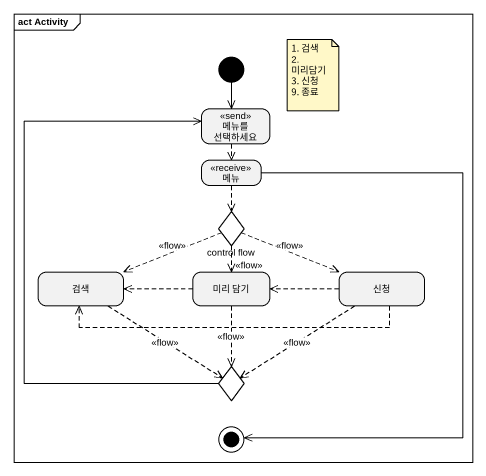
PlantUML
@startuml
mainframe act Activity
hide empty description
state "메뉴를 선택하세요" as 메뉴를_선택하세요 <<send>>
state 메뉴 <<receive>>
state "control flow" as control_flow <<choice>>
state 검색
state "미리 담기" as 미리_담기
state 신청
state choice1 <<choice>>
[*] --> 메뉴를_선택하세요
메뉴를_선택하세요 -[dashed]-> 메뉴
메뉴 -[dashed]-> control_flow
control_flow -left[dashed]-> 검색 : <<flow>>
control_flow -[dashed]-> 미리_담기 : <<flow>>
control_flow -right[dashed]-> 신청 : <<flow>>
검색 -[dashed]-> choice1 : <<flow>>
미리_담기 -left[dashed]-> 검색
미리_담기 -[dashed]-> choice1 : <<flow>>
신청 -left[dashed]-> 검색
신청 -left[dashed]-> 미리_담기
신청 -[dashed]-> choice1 : <<flow>>
choice1 -up-> 메뉴를_선택하세요
메뉴 --> [*]
note as N1
  1. 검색
  2. 미리담기
  3. 신청
  9. 종료
end note
@enduml
